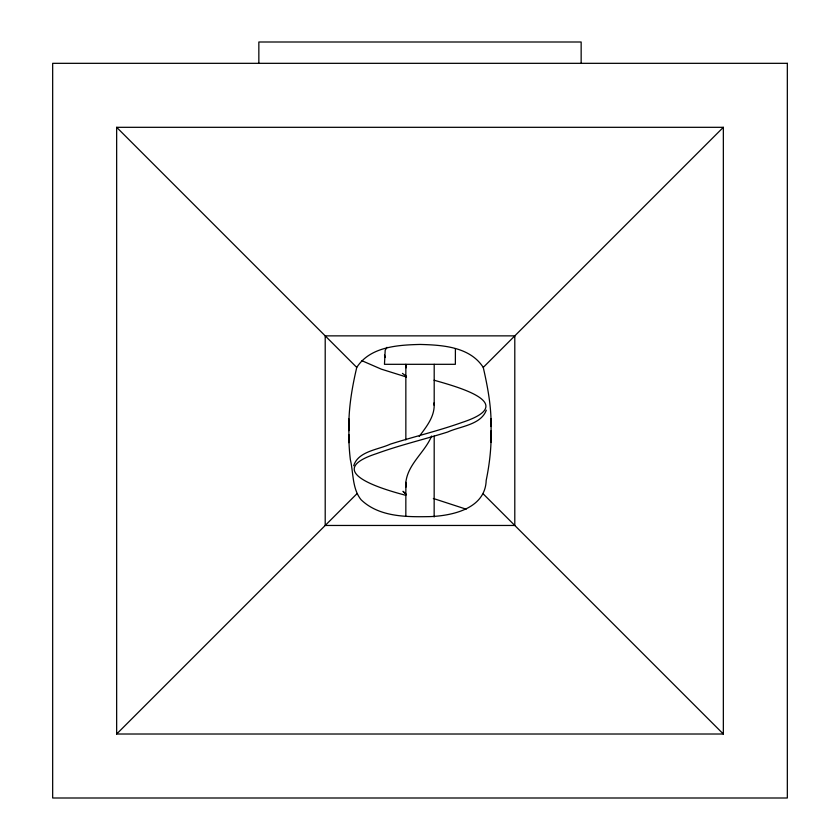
<?xml version="1.0" encoding="UTF-8"?>
<svg xmlns="http://www.w3.org/2000/svg" width="840" height="840" viewBox="0 0 840 840"><rect width="100%" height="100%" fill="white"/><g stroke="black" fill="none" stroke-linecap="round" stroke-linejoin="round"><path stroke-width="1.26" d="M348.905 442.669L348.905 434.816C348.852 443.121 349.346 451.427 350.364 459.669C353.504 472.983 352.149 488.744 361.095 499.758C379.229 517.22 406.707 517.041 430.28 516.6C452.855 515.666 485.331 508.463 486.181 480.428C489.562 464.069 491.474 447.384 491.096 430.668M348.905 430.668C348.317 409.311 351.897 388.132 356.748 367.416C370.146 346.689 397.73 344.999 420.042 344.442C442.334 345.009 469.875 346.721 483.252 367.416C487.683 386.799 491.369 406.55 491.096 426.51L491.096 418.645M405.836 516.39L405.856 482.318C407.935 463.88 424.809 452.424 431.634 436.034M434.154 516.978L434.196 436.107M455.406 348.579L455.364 364.308L384.468 364.308L385.193 350.217L386.988 347.308M434.196 364.308L434.196 405.405C434.133 417.469 426.017 427.245 419.213 436.464M353.703 465.769C358.092 451.154 378.273 449.778 390.348 444.14C414.162 436.59 438.543 430.857 462.084 422.436C519.813 403.526 457.443 386.925 434.081 380.205M486.318 410.151C480.869 424.956 460.341 426.206 447.605 432.054C423.917 439.488 399.693 445.169 376.352 453.684C321.195 471.713 383.922 489.531 405.657 495.285M116.655 734.013L116.655 127.312L723.345 127.312L723.345 734.013L116.655 734.013L356.748 493.92M483.252 367.416L723.345 127.312M406.476 377.024L381.255 369.128L361.935 360.728M433.335 498.477L466.169 509.177M402.433 373.401L406.35 376.205M405.72 493.952L403.001 491.316L406.455 494.718M116.655 127.312L356.748 367.416M483.252 493.92L723.345 734.013M384.5 355.079L385.329 357.504M433.913 402.99L434.196 405.405M406.151 367.826L405.846 364.308L405.856 439.897M405.856 482.318L405.983 487.127M581.154 63L581.154 42L258.846 42L258.846 63M491.096 418.929L491.096 442.459M348.905 418.929L348.905 442.459M787.332 63.326L52.668 63.326L52.668 798L787.332 798L787.332 63.326M514.794 335.864L325.206 335.864L325.206 525.462L514.794 525.462L514.794 335.864"/></g></svg>
